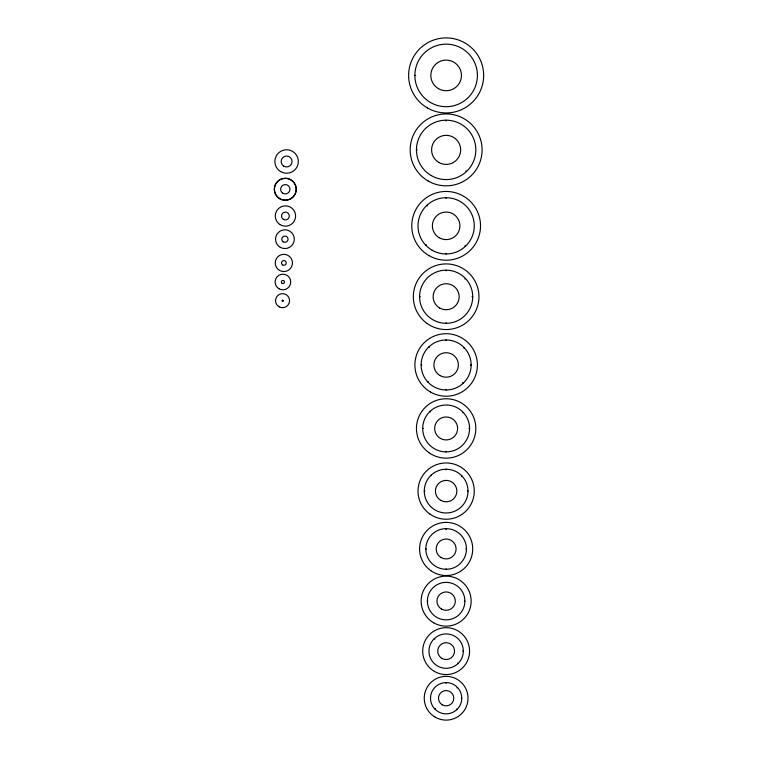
<?xml version="1.0" encoding="UTF-8"?>
<svg xmlns="http://www.w3.org/2000/svg" width="758" height="758" viewBox="0 0 758 758"><rect width="100%" height="100%" fill="white"/><g stroke="black" fill="none" stroke-linecap="round" stroke-linejoin="round"><path stroke-width="1.14" d="M446.102 120.977L446.14 120.19M446.102 198.454L446.14 197.705M446.14 253.958L446.178 253.219M446.102 270.871L446.14 270.17M446.14 323.296L446.178 322.595M446.102 340.636L446.14 339.972M446.14 389.972L446.178 389.309M446.14 451.891L446.168 451.275M446.111 469.799L446.14 469.221M446.083 529.728L446.14 528.658M446.14 569.286L446.168 568.746M446.092 683.422L446.14 682.598M425.636 245.09L426.252 244.654M464.919 278.963L465.507 278.546M463.82 348.244L464.37 347.856M427.91 382.089L428.459 381.7M462.712 412.769L463.223 412.409M461.603 476.46L462.086 476.128M457.017 687.885L457.529 687.525M434.751 708.92L435.414 708.446M414.872 75.421L415.706 75.459M416.455 149.885L417.241 149.923M471.997 296.7L472.708 296.738A26.568 26.568 0 0 1 432.856 319.743A26.568 26.568 0 0 1 432.856 273.733A26.568 26.568 0 0 1 472.708 296.738M419.572 296.738L420.283 296.776M470.481 364.939L471.144 364.968A25.005 25.005 0 0 1 433.642 386.627A25.005 25.005 0 0 1 433.642 343.317A25.005 25.005 0 0 1 471.144 364.968M421.135 364.968L421.799 365.005M468.956 428.422L469.581 428.45A23.441 23.441 0 0 1 434.419 448.755A23.441 23.441 0 0 1 434.419 408.155A23.441 23.441 0 0 1 469.581 428.45M422.699 428.45L423.324 428.488M467.44 491.07L468.018 491.099A21.878 21.878 0 0 1 435.206 510.049A21.878 21.878 0 0 1 435.206 472.158A21.878 21.878 0 0 1 468.018 491.099M424.262 491.099L424.84 491.127M465.914 548.944L466.454 548.972A20.314 20.314 0 0 1 435.983 566.558A20.314 20.314 0 0 1 435.983 531.377A20.314 20.314 0 0 1 466.454 548.972M425.825 548.972L426.366 549M464.398 601.094L464.891 601.122A18.751 18.751 0 0 1 436.76 617.363A18.751 18.751 0 0 1 436.76 584.882A18.751 18.751 0 0 1 464.891 601.122M427.389 601.122L427.882 601.141M462.873 651.094L463.327 651.113A17.188 17.188 0 0 1 437.546 666.007A17.188 17.188 0 0 1 437.546 636.227A17.188 17.188 0 0 1 463.327 651.113M461.347 698.203L461.764 698.222A15.624 15.624 0 0 1 438.323 711.753A15.624 15.624 0 0 1 438.323 684.692A15.624 15.624 0 0 1 461.764 698.222M465.999 170.872L466.464 171.526M464.957 245.725L465.393 246.341M426.887 205.333L427.322 205.949M462.674 382.383L463.252 383.197M429.028 346.747L429.416 347.297M430.099 411.367L430.459 411.878M431.16 475.152L431.501 475.636M457.51 663.089L457.908 663.648M434.372 638.587L434.77 639.146M456.477 709.1L456.837 709.611M283.331 300.68C282.128 303.56 281.171 298.245 283.331 300.718M279.01 288.76A7.817 7.817 0 0 0 290.731 281.985A7.817 7.817 0 0 0 279.01 275.22A7.817 7.817 0 0 0 279.01 288.76M279.541 270.388A8.594 8.594 0 0 0 292.446 262.941A8.594 8.594 0 0 0 279.541 255.493A8.594 8.594 0 0 0 279.541 270.388M280.233 247.298A9.38 9.38 0 0 0 294.303 239.177A9.38 9.38 0 0 0 280.233 231.057A9.38 9.38 0 0 0 280.233 247.298M279.958 224.558A10.157 10.157 0 0 0 295.592 216.494A10.157 10.157 0 0 0 280.792 206.991A10.157 10.157 0 0 0 279.958 224.558M279.816 198.729A10.944 10.944 0 0 0 296.236 189.254A10.944 10.944 0 0 0 279.816 179.779A10.944 10.944 0 0 0 279.816 198.729M280.735 171.649A11.721 11.721 0 0 0 298.33 161.501A11.721 11.721 0 0 0 280.735 151.344A11.721 11.721 0 0 0 280.735 171.649M279.039 306.772A7.03 7.03 0 0 0 289.584 300.68A7.03 7.03 0 0 0 279.039 294.587A7.03 7.03 0 0 0 279.039 306.772M283.653 166.097A5.467 5.467 0 0 0 292.067 161.757A5.467 5.467 0 0 0 284.098 156.641A5.467 5.467 0 0 0 283.653 166.097M279.389 198.454A10.934 10.934 0 0 0 296.226 189.775A10.934 10.934 0 0 0 280.289 179.532A10.934 10.934 0 0 0 279.389 198.454M282.762 193.195A4.69 4.69 0 0 0 289.973 189.481A4.69 4.69 0 0 0 283.141 185.094A4.69 4.69 0 0 0 282.762 193.195M283.321 219.299A3.904 3.904 0 0 0 289.338 216.201A3.904 3.904 0 0 0 283.644 212.543A3.904 3.904 0 0 0 283.321 219.299M283.236 241.802A3.127 3.127 0 0 0 288.04 239.329A3.127 3.127 0 0 0 283.492 236.401A3.127 3.127 0 0 0 283.236 241.802M282.582 264.912A2.34 2.34 0 0 0 286.192 263.054A2.34 2.34 0 0 0 282.772 260.856A2.34 2.34 0 0 0 282.582 264.912M282.071 283.303A1.563 1.563 0 0 0 284.477 282.061A1.563 1.563 0 0 0 282.203 280.602A1.563 1.563 0 0 0 282.071 283.303M438.484 88.677A15.312 15.312 0 0 0 461.451 75.421A15.312 15.312 0 0 0 438.494 62.156A15.312 15.312 0 0 0 438.484 88.677M430.506 102.501A31.268 31.268 0 0 0 477.407 75.421A31.268 31.268 0 0 0 430.506 48.341A31.268 31.268 0 0 0 430.506 102.501M427.379 107.911A37.521 37.521 0 0 0 483.661 75.421A37.521 37.521 0 0 0 427.379 42.931A37.521 37.521 0 0 0 427.379 107.911M442.312 704.845A7.656 7.656 0 0 0 453.786 698.222A7.656 7.656 0 0 0 442.312 691.59A7.656 7.656 0 0 0 442.312 704.845M435.196 717.172A21.878 21.878 0 0 0 468.018 698.222A21.878 21.878 0 0 0 435.196 679.272A21.878 21.878 0 0 0 435.196 717.172M441.933 658.408A8.414 8.414 0 0 0 454.554 651.122A8.414 8.414 0 0 0 441.933 643.826A8.414 8.414 0 0 0 441.933 658.408M434.419 671.417A23.441 23.441 0 0 0 469.581 651.113A23.441 23.441 0 0 0 434.419 630.817A23.441 23.441 0 0 0 434.419 671.417M441.544 609.072A9.181 9.181 0 0 0 455.321 601.122A9.181 9.181 0 0 0 441.554 593.163A9.181 9.181 0 0 0 441.544 609.072M433.633 622.773A25.005 25.005 0 0 0 471.144 601.122A25.005 25.005 0 0 0 433.633 579.463A25.005 25.005 0 0 0 433.633 622.773M441.165 557.585A9.949 9.949 0 0 0 456.089 548.972A9.949 9.949 0 0 0 441.165 540.35A9.949 9.949 0 0 0 441.165 557.585M430.847 570.689A26.568 26.568 0 0 0 472.604 551.35A26.568 26.568 0 0 0 434.969 524.858A26.568 26.568 0 0 0 430.847 570.689M440.777 500.375A10.716 10.716 0 0 0 456.856 491.099A10.716 10.716 0 0 0 440.786 481.823A10.716 10.716 0 0 0 440.777 500.375M429.947 514.104A28.131 28.131 0 0 0 474.157 493.619A28.131 28.131 0 0 0 434.315 465.573A28.131 28.131 0 0 0 429.947 514.104M440.398 438.389A11.474 11.474 0 0 0 457.614 428.459A11.474 11.474 0 0 0 440.407 418.511A11.474 11.474 0 0 0 440.398 438.389M429.047 452.734A29.695 29.695 0 0 0 475.711 431.113A29.695 29.695 0 0 0 433.661 401.513A29.695 29.695 0 0 0 429.047 452.734M440.019 375.57A12.242 12.242 0 0 0 458.382 364.977A12.242 12.242 0 0 0 440.019 354.365A12.242 12.242 0 0 0 440.019 375.57M430.516 392.038A31.258 31.258 0 0 0 477.398 364.968A31.258 31.258 0 0 0 430.516 337.907A31.258 31.258 0 0 0 430.516 392.038M439.631 307.994A13.009 13.009 0 0 0 459.149 296.738A13.009 13.009 0 0 0 439.64 285.472A13.009 13.009 0 0 0 439.631 307.994M427.247 323.571A32.821 32.821 0 0 0 478.829 299.675A32.821 32.821 0 0 0 432.344 266.958A32.821 32.821 0 0 0 427.247 323.571M439.252 237.756A13.777 13.777 0 0 0 459.916 225.837A13.777 13.777 0 0 0 439.261 213.908A13.777 13.777 0 0 0 439.252 237.756M432.079 250.197A28.131 28.131 0 0 0 474.271 225.837A28.131 28.131 0 0 0 432.079 201.476A28.131 28.131 0 0 0 432.079 250.197M428.952 255.607A34.385 34.385 0 0 0 480.525 225.837A34.385 34.385 0 0 0 428.952 196.057A34.385 34.385 0 0 0 428.952 255.607M438.873 162.468A14.535 14.535 0 0 0 460.674 149.885A14.535 14.535 0 0 0 438.873 137.293A14.535 14.535 0 0 0 438.873 162.468M431.293 175.591A29.685 29.685 0 0 0 475.834 149.885A29.685 29.685 0 0 0 431.293 124.17A29.685 29.685 0 0 0 431.293 175.591M428.166 181.01A35.939 35.939 0 0 0 482.088 149.885A35.939 35.939 0 0 0 428.166 118.75A35.939 35.939 0 0 0 428.166 181.01"/></g></svg>
